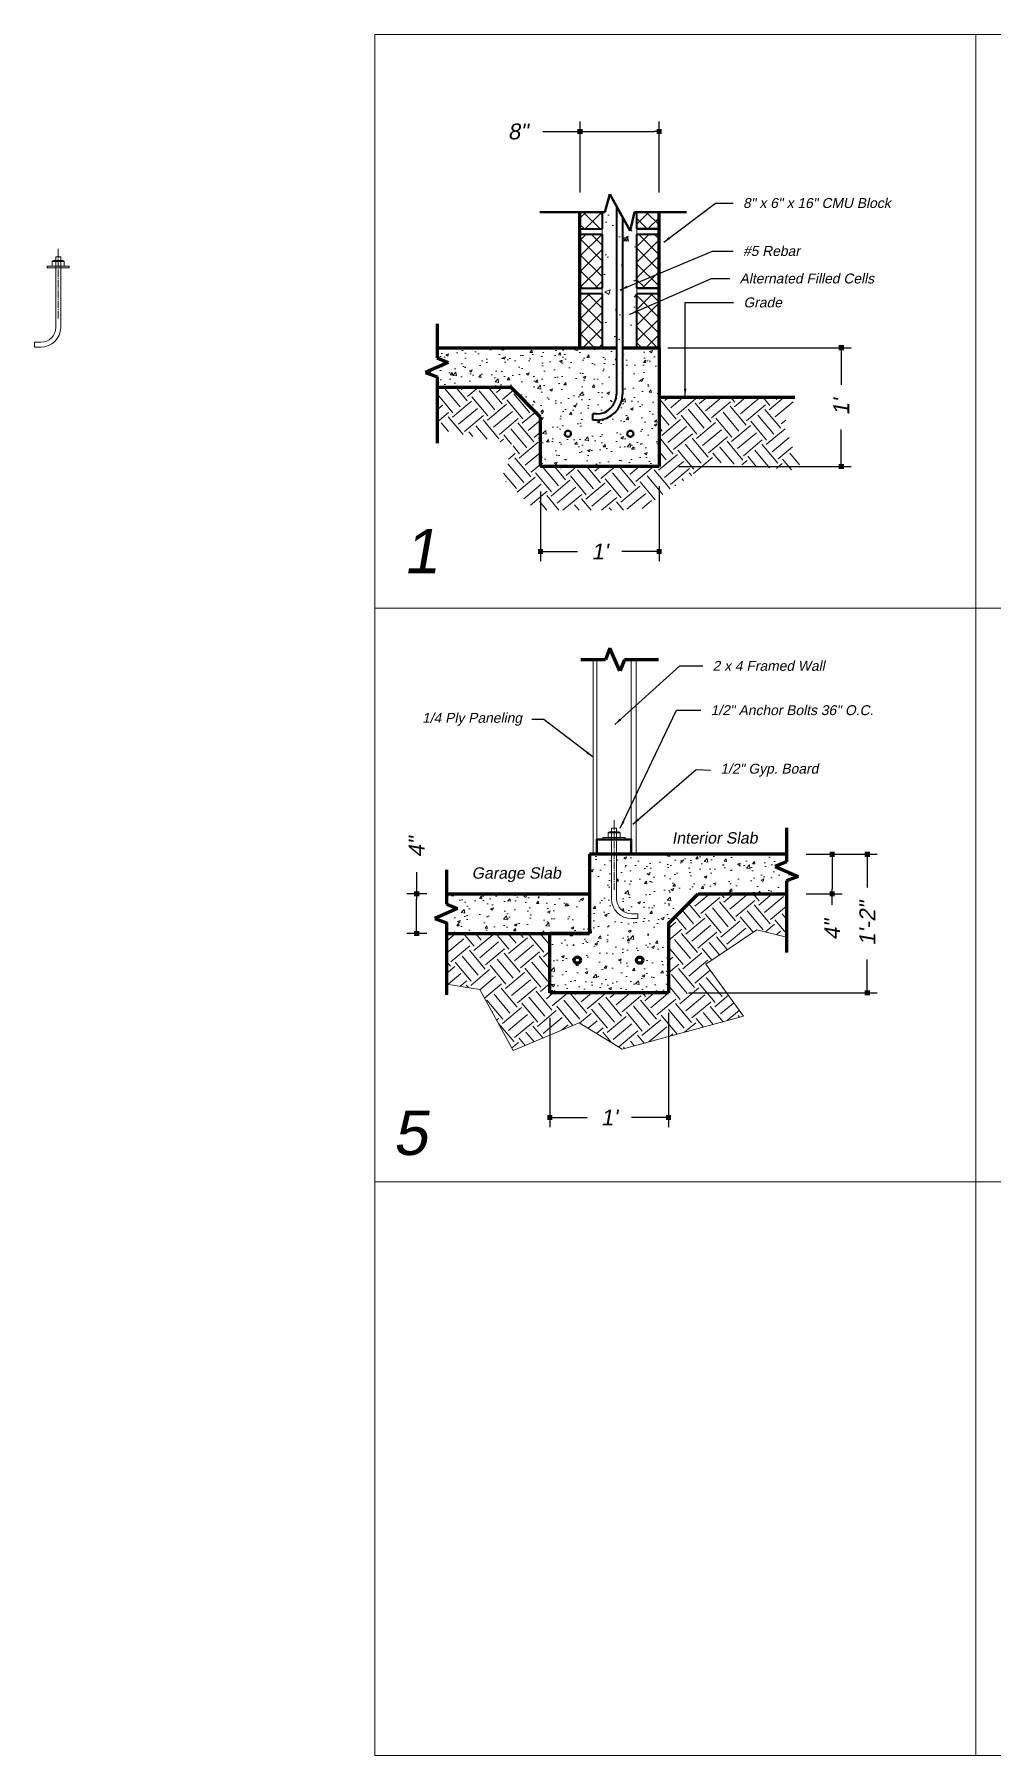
# Model space of a CAD drawing. Header units: inches. Extents: x -3905 to 10892, y 1064 to 9590.
# Drawn here: x 2155.9 to 2252.8, y 2488.7 to 2662.5 of the extents above; entities that cross this region are included whole.
import ezdxf

# ---------------------------------------------------------------- set-up
doc = ezdxf.new("R2010")
doc.units = ezdxf.units.IN
doc.header["$MEASUREMENT"] = 0
doc.header["$PDMODE"] = 3
doc.linetypes.add('CENTERLINE', pattern=[1.81, 0.75, -0.0625, 0.03, -0.0625, 0.75, -0.0625, 0.03, -0.0625])
doc.layers.add('Foundation', color=210, linetype='Continuous')
doc.styles.add('DSTEXT', font='arial.ttf', dxfattribs={"oblique": 12})
doc.styles.get("Standard").update_dxf_attribs({"font": 'arial.ttf', "oblique": 10})
doc.dimstyles.new('WeaselDims$0', dxfattribs={"dimtxt": 0.1, "dimasz": 0.0325, "dimexe": 0.0625, "dimexo": 0.125, "dimgap": 0.09, "dimtad": 0, "dimdec": 4, "dimzin": 0, "dimdsep": 46, "dimlunit": 4, "dimtxsty": 'Standard', "dimblk": 'BOXFILLED', "dimcen": 0.09, "dimadec": 0, "dimazin": 0, "dimtfac": 1, "dimtdec": 4, "dimtofl": 0, "dimtmove": 1, "dimatfit": 3, "dimfxl": 1, "dimfrac": 2, "dimtolj": 1, "dimtzin": 0, "dimarcsym": 0})
doc.dimstyles.new('WeaselDims$7', dxfattribs={"dimtxt": 0.0625, "dimasz": 0.046875, "dimexe": 0.125, "dimexo": 0.125, "dimgap": 0.0625, "dimtad": 0, "dimdec": 4, "dimrnd": 0.0625, "dimzin": 0, "dimdsep": 46, "dimlunit": 4, "dimtxsty": 'DSTEXT', "dimblk": 'ARCHTICK', "dimcen": 0, "dimadec": 0, "dimazin": 0, "dimtfac": 1, "dimtdec": 4, "dimtofl": 0, "dimtmove": 1, "dimatfit": 3, "dimfxl": 1, "dimfrac": 1, "dimtolj": 1, "dimtzin": 0, "dimarcsym": 0})

# ---------------------------------------------------------------- blocks, each defined once
blk = doc.blocks.new('CMU-Unit')
at = {"layer": 'Foundation', "lineweight": 0}
h = blk.add_hatch(dxfattribs=at)
h.set_pattern_fill('ANSI37', color=256, scale=9)
h.set_pattern_definition([(45, (-2829.8968, 1301.3954), (-0.79549513, 0.79549513), []), (135, (-2829.8968, 1301.3954), (-0.79549513, -0.79549513), [])])
h.paths.add_polyline_path([(2.25, 5.44), (0, 5.44), (0, 0), (2.25, 0)])
h.paths.add_polyline_path([(8, 5.44), (5.75, 5.44), (5.75, 0), (8, 0)])
h = blk.add_hatch(dxfattribs=at)
h.set_pattern_fill('AR-CONC', color=256, scale=0.75)
h.set_pattern_definition([(50, (-2829.897, 1301.3954), (5.3794514, -0.470641), [0.5625, -6.1875]), (355, (-2829.897, 1301.3954), (-1.040635, 5.641441), [0.45, -4.95]), (100.45144, (-2829.4485, 1301.356), (4.338816, 5.1708), [0.478051, -5.258566]), (46.1842, (-2829.897, 1302.8954), (8.00431, -1.241395), [0.84375, -9.28125]), (96.63564, (-2829.23, 1302.792), (7.009965, 7.30589), [0.717078, -7.887853]), (351.18416, (-2829.897, 1302.895), (7.009965, 7.30589), [0.675, -7.425]), (21, (-2829.147, 1302.5204), (4.476803, -3.0196417), [0.5625, -6.1875]), (326, (-2829.147, 1302.5204), (1.824865, 5.438625), [0.45, -4.95]), (71.45144, (-2828.7737, 1302.269), (6.301668, 2.418984), [0.478051, -5.258566]), (37.5, (-2829.8968, 1301.3954), (0.0911989, 2.4967039), [0, -4.89, 0, -5.025, 0, -4.96875]), (7.5, (-2829.8968, 1301.3954), (1.9730215, 2.9580878), [0, -2.865, 0, -4.7775, 0, -1.89375]), (327.5, (-2831.5693, 1301.3954), (4.0036683, -0.1691615), [0, -1.875, 0, -5.85, 0, -7.7625]), (317.5, (-2832.3193, 1301.3954), (4.3738963, 0.7507874), [0, -2.4375, 0, -3.885, 0, -5.5125])])
h.paths.add_polyline_path([(5.75, 6), (2.25, 6), (2.25, 0), (5.75, 0)])
for p, q in [((0, 6), (2.25, 6)), ((2.25, 5.44), (2.25, 6)), ((8, 6), (5.75, 6)), ((5.75, 5.44), (5.75, 6)), ((5.75, 5.44), (8, 5.44)), ((2.25, 0), (0, 0))]:
    blk.add_line(p, q, dxfattribs=at)
at = {"layer": 'Foundation', "lineweight": 40}
for p, q in [((2.25, 5.44), (0, 5.44)), ((0, 5.44), (0, 0)), ((2.25, 5.44), (2.25, 0)), ((5.75, 0), (5.75, 5.44)), ((8, 5.44), (5.75, 5.44)), ((8, 0), (8, 5.44)), ((0, 0), (2.25, 0)), ((8, 0), (5.75, 0)), ((5.75, 0), (8, 0)), ((5.75, 0), (8, 0))]:
    blk.add_line(p, q, dxfattribs=at)
at = {"layer": 'Foundation', "lineweight": 0}
for centre, start, end in [((-0.42, 5.72), 326.1074, 33.8926), ((8.42, 5.72), 146.1074, 213.8926)]:
    blk.add_arc(centre, 0.504, start, end, dxfattribs=at)
blk = doc.blocks.new('_ArchTick')
at = {"color": 0, "linetype": 'ByBlock', "lineweight": 0, "const_width": 0.15}
blk.add_lwpolyline([(-0.5, -0.5), (0.5, 0.5)], dxfattribs=at)
blk = doc.blocks.new('Anchor 1-2')
at = {"color": 0, "linetype": 'CENTERLINE', "lineweight": 0}
blk.add_line((0, 1.93), (0, -5.09), dxfattribs=at)
at = {"color": 0, "lineweight": 0}
for p, q in [((1.12, 0.18), (-1.12, 0.18)), ((-1.12, 0), (-1.12, 0.18)), ((1.12, 0), (-1.12, 0)), ((0.61, 0.67), (-0.62, 0.67)), ((0.25, 1.14), (-0.25, 1.14)), ((1.12, 0), (1.12, 0.18))]:
    blk.add_line(p, q, dxfattribs=at)
at = {"color": 0, "linetype": 'Continuous', "lineweight": 0}
for p, q in [((-0.25, 1.14), (-0.25, -6)), ((0.25, 1.14), (0.25, -6)), ((-1.75, -7.5), (-2.41, -7.5)), ((-2.41, -7.5), (-2.41, -8)), ((-1.75, -8), (-2.41, -8))]:
    blk.add_line(p, q, dxfattribs=at)
at = {"color": 0, "lineweight": 0}
for points in [[(0.61, 0.67), (0.61, 0.18), (-0.62, 0.18), (-0.62, 0.67)], [(-0.45, 0.76), (0.45, 0.76)]]:
    blk.add_lwpolyline(points, dxfattribs=at)
for centre, radius, start, end in [((-0.45, 0.55), 0.204, 34.0045, 145.9955), ((0, 0.28), 0.475, 54.1118, 125.8882), ((0.44, 0.55), 0.204, 34, 146)]:
    blk.add_arc(centre, radius, start, end, dxfattribs=at)
at = {"color": 0, "linetype": 'Continuous', "lineweight": 0}
for radius in [1.5, 2]:
    blk.add_arc((-1.75, -6), radius, 270, 0, dxfattribs=at)
blk = doc.blocks.new('_BoxFilled')
at = {"color": 0, "linetype": 'ByBlock', "lineweight": -2}
blk.add_line((-0.5, 0), (-1, 0), dxfattribs=at)
at = {"color": 0, "linetype": 'ByBlock'}
blk.add_solid([(-0.5, 0.5), (0.5, 0.5), (-0.5, -0.5), (0.5, -0.5)], dxfattribs=at)
blk = doc.blocks.new('*D70')
at = {"layer": 'Defpoints', "color": 0, "lineweight": 5, "transparency": 16777216}
for p in [(2207.07, 2618.34), (2219.07, 2618.88), (2219.07, 2610.3)]:
    blk.add_point(p, dxfattribs=at)
at = {"layer": 'Foundation', "color": 0, "lineweight": -2, "transparency": 16777216}
for p, q in [((2219.07, 2616.88), (2219.07, 2609.3)), ((2207.07, 2616.34), (2207.07, 2609.3)), ((2207.59, 2610.3), (2210.82, 2610.3)), ((2218.55, 2610.3), (2215.31, 2610.3))]:
    blk.add_line(p, q, dxfattribs=at)
at = {"layer": 'Foundation', "color": 0, "lineweight": -2, "transparency": 16777216, "xscale": 0.52, "yscale": 0.52, "zscale": 0.52, "rotation": 180}
blk.add_blockref('_BoxFilled', (2207.07, 2610.3), dxfattribs=at)
at = {"layer": 'Foundation', "color": 0, "lineweight": -2, "transparency": 16777216, "xscale": 0.52, "yscale": 0.52, "zscale": 0.52}
blk.add_blockref('_BoxFilled', (2219.07, 2610.3), dxfattribs=at)
at = {"layer": 'Foundation', "color": 0, "lineweight": 0, "transparency": 16777216, "insert": (2213.07, 2610.3), "char_height": 1.6, "attachment_point": 5}
blk.add_mtext("\\A1;1'", dxfattribs=at)
blk = doc.blocks.new('*D71')
at = {"layer": 'Defpoints', "color": 0, "lineweight": 5, "transparency": 16777216}
for p in [(2217.94, 2630.88), (2219.07, 2618.88), (2237.47, 2618.88)]:
    blk.add_point(p, dxfattribs=at)
at = {"layer": 'Foundation', "color": 0, "lineweight": -2, "transparency": 16777216}
for p, q in [((2219.94, 2630.88), (2238.47, 2630.88)), ((2237.47, 2630.36), (2237.47, 2627.12)), ((2237.47, 2619.4), (2237.47, 2622.63)), ((2221.07, 2618.88), (2238.47, 2618.88))]:
    blk.add_line(p, q, dxfattribs=at)
at = {"layer": 'Foundation', "color": 0, "lineweight": -2, "transparency": 16777216, "xscale": 0.52, "yscale": 0.52, "zscale": 0.52}
for p, rotation in [((2237.47, 2630.88), 90), ((2237.47, 2618.88), 270)]:
    blk.add_blockref('_BoxFilled', p, dxfattribs=dict(at, rotation=rotation))
at = {"layer": 'Foundation', "color": 0, "lineweight": 0, "transparency": 16777216, "insert": (2237.47, 2624.88), "char_height": 1.6, "attachment_point": 5, "rotation": 90}
blk.add_mtext("\\A1;1'", dxfattribs=at)
blk = doc.blocks.new('*D72')
at = {"layer": 'Defpoints', "color": 0, "lineweight": 5, "transparency": 16777216}
for p in [(2219.07, 2652.71), (2211.07, 2644.57), (2219.07, 2644.57)]:
    blk.add_point(p, dxfattribs=at)
at = {"layer": 'Foundation', "color": 0, "lineweight": -2, "transparency": 16777216}
for p, q in [((2211.07, 2646.57), (2211.07, 2653.71)), ((2219.07, 2646.57), (2219.07, 2653.71)), ((2207.31, 2652.71), (2211.07, 2652.71)), ((2211.59, 2652.71), (2218.55, 2652.71))]:
    blk.add_line(p, q, dxfattribs=at)
at = {"layer": 'Foundation', "color": 0, "lineweight": -2, "transparency": 16777216, "xscale": 0.52, "yscale": 0.52, "zscale": 0.52, "rotation": 180}
blk.add_blockref('_BoxFilled', (2211.07, 2652.71), dxfattribs=at)
at = {"layer": 'Foundation', "color": 0, "lineweight": -2, "transparency": 16777216, "xscale": 0.52, "yscale": 0.52, "zscale": 0.52}
blk.add_blockref('_BoxFilled', (2219.07, 2652.71), dxfattribs=at)
at = {"layer": 'Foundation', "color": 0, "lineweight": 0, "transparency": 16777216, "insert": (2204.81, 2652.71), "char_height": 1.6, "attachment_point": 5}
blk.add_mtext('\\A1;8"', dxfattribs=at)
blk = doc.blocks.new('*D83')
at = {"layer": 'Defpoints', "color": 0, "lineweight": 5, "transparency": 16777216}
for p in [(2208.02, 2565.18), (2220.02, 2565.71), (2220.02, 2553.13)]:
    blk.add_point(p, dxfattribs=at)
at = {"layer": 'Foundation', "color": 0, "lineweight": -2, "transparency": 16777216}
for p, q in [((2208.02, 2563.18), (2208.02, 2552.13)), ((2220.02, 2563.71), (2220.02, 2552.13)), ((2208.54, 2553.13), (2211.78, 2553.13)), ((2219.5, 2553.13), (2216.26, 2553.13))]:
    blk.add_line(p, q, dxfattribs=at)
at = {"layer": 'Foundation', "color": 0, "lineweight": -2, "transparency": 16777216, "xscale": 0.52, "yscale": 0.52, "zscale": 0.52, "rotation": 180}
blk.add_blockref('_BoxFilled', (2208.02, 2553.13), dxfattribs=at)
at = {"layer": 'Foundation', "color": 0, "lineweight": -2, "transparency": 16777216, "xscale": 0.52, "yscale": 0.52, "zscale": 0.52}
blk.add_blockref('_BoxFilled', (2220.02, 2553.13), dxfattribs=at)
at = {"layer": 'Foundation', "color": 0, "lineweight": 0, "transparency": 16777216, "insert": (2214.02, 2553.13), "char_height": 1.6, "attachment_point": 5}
blk.add_mtext("\\A1;1'", dxfattribs=at)
blk = doc.blocks.new('*D84')
at = {"layer": 'Defpoints', "color": 0, "lineweight": 5, "transparency": 16777216}
for p in [(2231.92, 2579.71), (2220.02, 2565.71), (2240.1, 2565.71)]:
    blk.add_point(p, dxfattribs=at)
at = {"layer": 'Foundation', "color": 0, "lineweight": -2, "transparency": 16777216}
for p, q in [((2233.92, 2579.71), (2241.1, 2579.71)), ((2240.1, 2579.19), (2240.1, 2576.34)), ((2240.1, 2566.23), (2240.1, 2569.08)), ((2222.02, 2565.71), (2241.1, 2565.71))]:
    blk.add_line(p, q, dxfattribs=at)
at = {"layer": 'Foundation', "color": 0, "lineweight": -2, "transparency": 16777216, "xscale": 0.52, "yscale": 0.52, "zscale": 0.52}
for p, rotation in [((2240.1, 2579.71), 90), ((2240.1, 2565.71), 270)]:
    blk.add_blockref('_BoxFilled', p, dxfattribs=dict(at, rotation=rotation))
at = {"layer": 'Foundation', "color": 0, "lineweight": 0, "transparency": 16777216, "insert": (2240.1, 2572.71), "char_height": 1.6, "attachment_point": 5, "rotation": 90}
blk.add_mtext('\\A1;1\'-2"', dxfattribs=at)
blk = doc.blocks.new('*D85')
at = {"layer": 'Defpoints', "color": 0, "lineweight": 5, "transparency": 16777216}
for p in [(2194.56, 2575.71), (2197.59, 2575.71), (2197.59, 2571.71)]:
    blk.add_point(p, dxfattribs=at)
at = {"layer": 'Foundation', "color": 0, "lineweight": -2, "transparency": 16777216}
for p, q in [((2194.56, 2577.9), (2194.56, 2575.71)), ((2195.59, 2575.71), (2193.56, 2575.71)), ((2194.56, 2572.23), (2194.56, 2575.19)), ((2195.59, 2571.71), (2193.56, 2571.71))]:
    blk.add_line(p, q, dxfattribs=at)
at = {"layer": 'Foundation', "color": 0, "lineweight": -2, "transparency": 16777216, "xscale": 0.52, "yscale": 0.52, "zscale": 0.52}
for p, rotation in [((2194.56, 2575.71), 90), ((2194.56, 2571.71), 270)]:
    blk.add_blockref('_BoxFilled', p, dxfattribs=dict(at, rotation=rotation))
at = {"layer": 'Foundation', "color": 0, "lineweight": 0, "transparency": 16777216, "insert": (2194.56, 2580.43), "char_height": 1.6, "attachment_point": 5, "rotation": 90}
blk.add_mtext('\\A1;4"', dxfattribs=at)
blk = doc.blocks.new('*D86')
at = {"layer": 'Defpoints', "color": 0, "lineweight": 5, "transparency": 16777216}
for p in [(2231.92, 2579.71), (2231.92, 2575.71), (2236.55, 2575.71)]:
    blk.add_point(p, dxfattribs=at)
at = {"layer": 'Foundation', "color": 0, "lineweight": -2, "transparency": 16777216}
for p, q in [((2233.92, 2579.71), (2237.55, 2579.71)), ((2236.55, 2579.19), (2236.55, 2576.23)), ((2233.92, 2575.71), (2237.55, 2575.71)), ((2236.55, 2574.61), (2236.55, 2575.71))]:
    blk.add_line(p, q, dxfattribs=at)
at = {"layer": 'Foundation', "color": 0, "lineweight": -2, "transparency": 16777216, "xscale": 0.52, "yscale": 0.52, "zscale": 0.52}
for p, rotation in [((2236.55, 2579.71), 90), ((2236.55, 2575.71), 270)]:
    blk.add_blockref('_BoxFilled', p, dxfattribs=dict(at, rotation=rotation))
at = {"layer": 'Foundation', "color": 0, "lineweight": 0, "transparency": 16777216, "insert": (2236.55, 2572.08), "char_height": 1.6, "attachment_point": 5, "rotation": 90}
blk.add_mtext('\\A1;4"', dxfattribs=at)

msp = doc.modelspace()

# ---------------------------------------------------------------- hatches: boundary and pattern name
at = {"layer": 'Foundation', "lineweight": 0}
h = msp.add_hatch(dxfattribs=at)
h.set_pattern_fill('AR-CONC', color=256, scale=0.75)
h.set_pattern_definition([(50, (-618.831, 3944.272), (5.3794514, -0.470641), [0.5625, -6.1875]), (355, (-618.831, 3944.272), (-1.040635, 5.641441), [0.45, -4.95]), (100.45144, (-618.383, 3944.233), (4.338816, 5.1708), [0.478051, -5.258566]), (46.1842, (-618.831, 3945.772), (8.00431, -1.241395), [0.84375, -9.28125]), (96.63564, (-618.164, 3945.669), (7.009965, 7.30589), [0.717078, -7.887853]), (351.18416, (-618.831, 3945.772), (7.009965, 7.30589), [0.675, -7.425]), (21, (-618.081, 3945.397), (4.476803, -3.0196417), [0.5625, -6.1875]), (326, (-618.081, 3945.397), (1.824865, 5.438625), [0.45, -4.95]), (71.45144, (-617.708, 3945.1455), (6.301668, 2.418984), [0.478051, -5.258566]), (37.5, (-618.8312, 3944.2721), (0.0911989, 2.4967039), [0, -4.89, 0, -5.025, 0, -4.96875]), (7.5, (-618.8312, 3944.272), (1.9730215, 2.9580878), [0, -2.865, 0, -4.7775, 0, -1.89375]), (327.5, (-620.5037, 3944.2721), (4.0036683, -0.1691615), [0, -1.875, 0, -5.85, 0, -7.7625]), (317.5, (-621.2537, 3944.272), (4.3738963, 0.7507874), [0, -2.4375, 0, -3.885, 0, -5.5125])])
h.paths.add_polyline_path([(2216.04079, 2642.87672), (2214.09568, 2646.40055), (2213.5731, 2644.5694), (2213.31558, 2644.5694), (2213.31558, 2642.87672)])
h.paths.add_polyline_path([(2216.81558, 2644.5694), (2216.56929, 2644.5694), (2216.19541, 2642.87672), (2216.81558, 2642.87672)])
h = msp.add_hatch(dxfattribs=at)
h.set_pattern_fill('ANSI37', color=256, scale=9)
h.set_pattern_definition([(45, (-618.8312, 3944.2721), (-0.79549513, 0.79549513), []), (135, (-618.8312, 3944.2721), (-0.79549513, -0.79549513), [])])
h.paths.add_polyline_path([(2213.31558, 2644.5694), (2211.06558, 2644.5694), (2211.06558, 2642.87672), (2213.31558, 2642.87672)])
h.paths.add_polyline_path([(2219.06558, 2644.5694), (2216.81558, 2644.5694), (2216.81558, 2642.87672), (2219.06558, 2642.87672)])
h = msp.add_hatch(dxfattribs=at)
h.set_pattern_fill('AR-CONC', color=256, scale=0.4)
h.set_pattern_definition([(50, (-6.759, -3.014), (2.8690407, -0.2510085), [0.3, -3.3]), (355, (-6.759, -3.014), (-0.5550053, 3.0087685), [0.24, -2.64]), (100.45144, (-6.52, -3.0348), (2.3140354, 2.75776), [0.2549608, -2.8045684]), (46.1842, (-6.759, -2.214), (4.2689653, -0.662077), [0.45, -4.95]), (96.63564, (-6.4033, -2.269), (3.738648, 3.8964744), [0.3824414, -4.206855]), (351.18416, (-6.759, -2.214), (3.738648, 3.8964744), [0.36, -3.96]), (21, (-6.359, -2.414), (2.3876282, -1.6104756), [0.3, -3.3]), (326, (-6.359, -2.414), (0.9732613, 2.9006002), [0.24, -2.64]), (71.451445, (-6.16, -2.548), (3.3608895, 1.2901246), [0.2549608, -2.8045684]), (37.5, (-6.759, -3.0139), (0.04863942, 1.33157542), [0, -2.608, 0, -2.68, 0, -2.65]), (7.5, (-6.759, -3.0139), (1.05227815, 1.57764685), [0, -1.528, 0, -2.548, 0, -1.01]), (327.5, (-7.651, -3.0139), (2.13528974, -0.0902195), [0, -1, 0, -3.12, 0, -4.14]), (317.5, (-8.051, -3.0139), (2.3327447, 0.4004199), [0, -1.3, 0, -2.072, 0, -2.94])])
h.paths.add_polyline_path([(2214.75308, 2630.87672), (2196.63579, 2630.87672), (2196.63579, 2629.8505), (2197.74981, 2629.39807), (2195.45039, 2628.38878), (2196.63579, 2627.93635), (2196.63579, 2626.87672), (2204.06558, 2626.87672), (2207.06558, 2623.87672), (2207.06558, 2618.87672), (2219.06558, 2618.87672), (2219.06558, 2630.87672), (2216.81558, 2630.87672), (2215.37808, 2630.87672), (2215.37808, 2626.18922, -0.414213562), (2212.75308, 2623.56422), (2212.37808, 2623.56422), (2212.37808, 2624.18922), (2212.75308, 2624.18922, 0.414213562), (2214.75308, 2626.18922)])
h.paths.add_polyline_path([(2210.15894, 2622.18053, -1), (2209.53394, 2622.18053, -1)], flags=16)
h.paths.add_polyline_path([(2216.46488, 2622.18053, -1), (2215.83988, 2622.18053, -1)], flags=16)
h = msp.add_hatch(dxfattribs=at)
h.set_pattern_fill('EARTH', color=256, scale=10, angle=40)
h.set_pattern_definition([(40, (-6.759, 1.0502), (0.308142, 3.5220801), [2.5, -2.5]), (40, (-7.3617, 1.7683), (0.308142, 3.5220801), [2.5, -2.5]), (40, (-7.9643, 2.4865), (0.308142, 3.5220801), [2.5, -2.5]), (130, (-7.9258, 2.9268), (-3.5220801, 0.308142), [2.5, -2.5]), (130, (-7.2076, 3.5294), (-3.5220801, 0.308142), [2.5, -2.5]), (130, (-6.4894, 4.132), (-3.5220801, 0.308142), [2.5, -2.5])])
h.paths.add_polyline_path([(2207.06558, 2623.87672), (2204.06558, 2626.87672), (2196.63579, 2626.87672), (2196.63579, 2622.64197), (2204.35524, 2621.09922), (2203.1729, 2617.70349), (2206.64607, 2614.45541), (2217.0657, 2614.45541), (2224.38157, 2619.32754), (2233.47104, 2618.44168), (2231.69748, 2623.16619), (2232.78806, 2625.87672), (2219.06558, 2625.87672), (2219.06558, 2618.87672), (2207.06558, 2618.87672)])
h = msp.add_hatch(dxfattribs=at)
h.set_pattern_fill('AR-CONC', color=256, scale=0.4)
h.set_pattern_definition([(50, (0, 0), (2.8690407, -0.2510085), [0.3, -3.3]), (355, (0, 0), (-0.5550053, 3.0087685), [0.24, -2.64]), (100.45144, (0.239, -0.021), (2.3140354, 2.75776), [0.2549608, -2.8045684]), (46.1842, (0, 0.8), (4.2689653, -0.662077), [0.45, -4.95]), (96.63564, (0.3557, 0.745), (3.738648, 3.8964744), [0.3824414, -4.206855]), (351.18416, (0, 0.8), (3.738648, 3.8964744), [0.36, -3.96]), (21, (0.4, 0.6), (2.3876282, -1.6104756), [0.3, -3.3]), (326, (0.4, 0.6), (0.9732613, 2.9006002), [0.24, -2.64]), (71.451445, (0.599, 0.4658), (3.3608895, 1.2901246), [0.2549608, -2.8045684]), (37.5, (0, 0), (0.04863942, 1.3315754), [0, -2.608, 0, -2.68, 0, -2.65]), (7.5, (0, 0), (1.05227815, 1.57764685), [0, -1.528, 0, -2.548, 0, -1.01]), (327.5, (-0.892, 0), (2.13528974, -0.0902195), [0, -1, 0, -3.12, 0, -4.14]), (317.5, (-1.292, 0), (2.3327447, 0.4004199), [0, -1.3, 0, -2.072, 0, -2.94])])
h.paths.add_polyline_path([(2212.01996, 2575.71103), (2197.59017, 2575.71103), (2197.59017, 2574.68481), (2198.70419, 2574.23237), (2196.40477, 2573.22309), (2197.59017, 2572.77065), (2197.59017, 2571.71103), (2212.01996, 2571.71103)])
h.paths.add_polyline_path([(2220.01996, 2572.71103), (2223.01996, 2575.71103), (2231.92049, 2575.71103), (2231.92049, 2577.02604), (2233.10589, 2577.47847), (2230.80648, 2578.48776), (2231.92049, 2578.94019), (2231.92049, 2579.71103), (2214.76175, 2579.71103), (2214.76175, 2575.21103, 0.414213562), (2216.26175, 2573.71103), (2216.91953, 2573.71103), (2216.91953, 2573.21103), (2216.26175, 2573.21103, -0.414213562), (2214.26175, 2575.21103), (2214.26175, 2579.71103), (2212.01996, 2579.71103), (2212.01996, 2571.71103), (2208.01996, 2571.71103), (2208.01996, 2565.71103), (2220.01996, 2565.71103)])
h.paths.add_polyline_path([(2217.41926, 2569.01484, -1), (2216.79426, 2569.01484, -1)], flags=16)
h.paths.add_polyline_path([(2211.11333, 2569.01484, -1), (2210.48833, 2569.01484, -1)], flags=16)
h = msp.add_hatch(dxfattribs=at)
h.set_pattern_fill('EARTH', color=256, scale=10, angle=40)
h.paths.add_polyline_path([(2228.92266, 2572.08147), (2231.92049, 2571.34594), (2231.92049, 2575.71103), (2223.01996, 2575.71103), (2220.01996, 2572.71103), (2220.01996, 2565.71103), (2208.01996, 2565.71103), (2208.01996, 2571.71103), (2197.59017, 2571.71103), (2197.59017, 2566.59289), (2200.93842, 2566.06149), (2204.33251, 2559.90312), (2210.98222, 2562.67092), (2215.34613, 2560.0415), (2227.60656, 2563.36288), (2223.79682, 2568.62171)])

# ---------------------------------------------------------------- linework, layer by layer
for p, q in [((2251.0506, 2488.67285), (2251.0506, 2662.52016)), ((2213.31558, 2642.87672), (2211.06558, 2642.87672)), ((2433.17623, 2604.57106), (2190.34205, 2604.57106)), ((2212.39496, 2579.71103), (2212.39496, 2599.34226)), ((2212.76996, 2581.21103), (2212.76996, 2599.34226)), ((2216.25353, 2581.21103), (2216.25353, 2599.34226)), ((2216.75353, 2579.71103), (2216.75353, 2599.34226)), ((2372.46769, 2546.62196), (2190.34205, 2546.62196))]:
    msp.add_line(p, q, dxfattribs=at)
at = {"layer": 'Foundation', "lineweight": 50}
for p, q in [((2213.5731, 2644.5694), (2214.09568, 2646.40055)), ((2214.09568, 2646.40055), (2216.15122, 2642.67666)), ((2207.02329, 2644.5694), (2213.5731, 2644.5694)), ((2216.15122, 2642.67666), (2216.56929, 2644.5694)), ((2216.56929, 2644.5694), (2221.83003, 2644.5694))]:
    msp.add_line(p, q, dxfattribs=at)
at = {"layer": 'Foundation', "lineweight": 70}
for p, q in [((2211.06558, 2630.87672), (2211.06558, 2644.5694)), ((2219.06558, 2630.87672), (2219.06558, 2644.5694)), ((2196.63579, 2630.87672), (2214.75308, 2630.87672)), ((2215.37808, 2630.87672), (2219.06558, 2630.87672)), ((2219.06558, 2630.87672), (2219.06558, 2618.87672)), ((2196.63579, 2626.87672), (2204.06558, 2626.87672)), ((2207.06558, 2623.87672), (2204.06558, 2626.87672)), ((2219.06558, 2625.87672), (2232.78806, 2625.87672)), ((2207.06558, 2618.87672), (2207.06558, 2623.87672)), ((2219.06558, 2618.87672), (2207.06558, 2618.87672)), ((2231.92049, 2579.71103), (2212.01996, 2579.71103)), ((2212.01996, 2579.71103), (2212.01996, 2571.71103)), ((2197.59017, 2575.71103), (2212.01996, 2575.71103)), ((2220.01996, 2572.71103), (2223.01996, 2575.71103)), ((2223.01996, 2575.71103), (2231.92049, 2575.71103)), ((2197.59017, 2571.71103), (2212.01996, 2571.71103)), ((2208.01996, 2565.71103), (2208.01996, 2571.71103)), ((2212.01996, 2571.71103), (2208.01996, 2571.71103)), ((2220.01996, 2572.71103), (2220.01996, 2565.71103)), ((2220.01996, 2565.71103), (2208.01996, 2565.71103))]:
    msp.add_line(p, q, dxfattribs=at)
at = {"layer": 'Foundation', "lineweight": 40}
for p, q in [((2211.06558, 2644.5694), (2211.06558, 2642.87672)), ((2213.31558, 2644.5694), (2213.31558, 2642.87672)), ((2214.75308, 2645.20958), (2214.75308, 2626.18922)), ((2216.81558, 2642.87672), (2216.81558, 2644.5694)), ((2219.06558, 2642.87672), (2219.06558, 2644.5694)), ((2211.06558, 2642.87672), (2213.31558, 2642.87672)), ((2215.37808, 2644.07731), (2215.37808, 2626.18922)), ((2219.06558, 2642.87672), (2216.81558, 2642.87672)), ((2216.81558, 2642.87672), (2219.06558, 2642.87672)), ((2216.81558, 2642.87672), (2219.06558, 2642.87672)), ((2212.75308, 2624.18922), (2212.37808, 2624.18922)), ((2212.37808, 2623.56422), (2212.37808, 2624.18922)), ((2212.75308, 2623.56422), (2212.37808, 2623.56422))]:
    msp.add_line(p, q, dxfattribs=at)
at = {"layer": 'Foundation', "lineweight": 80}
for p, q in [((2196.63579, 2633.29597), (2196.63579, 2629.8505)), ((2197.74981, 2629.39807), (2195.45039, 2628.38878)), ((2196.63579, 2629.8505), (2197.74981, 2629.39807)), ((2195.45039, 2628.38878), (2196.63579, 2627.93635)), ((2196.63579, 2627.93635), (2196.63579, 2621.24686)), ((2213.64058, 2599.34226), (2211.15694, 2599.34226)), ((2214.09301, 2600.52766), (2213.64058, 2599.34226)), ((2215.1023, 2598.22824), (2214.09301, 2600.52766)), ((2215.55473, 2599.34226), (2215.1023, 2598.22824)), ((2219.0002, 2599.34226), (2215.55473, 2599.34226)), ((2231.92049, 2582.38566), (2231.92049, 2578.94019)), ((2231.92049, 2578.94019), (2230.80648, 2578.48776)), ((2230.80648, 2578.48776), (2233.10589, 2577.47847)), ((2197.59017, 2578.13028), (2197.59017, 2574.68481)), ((2233.10589, 2577.47847), (2231.92049, 2577.02604)), ((2231.92049, 2577.02604), (2231.92049, 2569.78139)), ((2197.59017, 2574.68481), (2198.70419, 2574.23237)), ((2198.70419, 2574.23237), (2196.40477, 2573.22309)), ((2196.40477, 2573.22309), (2197.59017, 2572.77065)), ((2197.59017, 2572.77065), (2197.59017, 2565.526))]:
    msp.add_line(p, q, dxfattribs=at)
at = {"layer": 'Foundation', "lineweight": 0}
msp.add_lwpolyline([(2190.34205, 2662.52016), (2433.17623, 2662.52016), (2433.17623, 2488.67285), (2190.34205, 2488.67285)], close=True, dxfattribs=at)
at = {"layer": 'Foundation', "lineweight": 50}
msp.add_lwpolyline([(2216.25353, 2579.71103), (2212.76996, 2579.71103), (2212.76996, 2581.21103), (2216.25353, 2581.21103)], close=True, dxfattribs=at)
at = {"layer": 'Foundation', "lineweight": 0}
msp.add_lwpolyline([(2231.92049, 2571.34594), (2228.92266, 2572.08147), (2223.79682, 2568.62171), (2227.60656, 2563.36288), (2215.34613, 2560.0415), (2210.98222, 2562.67092), (2204.33251, 2559.90312), (2200.93842, 2566.06149), (2197.59017, 2566.59289)], dxfattribs=at)
at = {"layer": 'Foundation', "lineweight": 50}
for centre in [(2209.84644, 2622.18053), (2216.15238, 2622.18053)]:
    msp.add_circle(centre, 0.3125, dxfattribs=at)
at = {"layer": 'Foundation', "lineweight": 70}
for centre in [(2210.80083, 2569.01484), (2217.10676, 2569.01484)]:
    msp.add_circle(centre, 0.3125, dxfattribs=at)
at = {"layer": 'Foundation', "lineweight": 40}
for radius in [2, 2.625]:
    msp.add_arc((2212.75308, 2626.18922), radius, 270, 0, dxfattribs=at)

# ---------------------------------------------------------------- block references
at = {"layer": 'Foundation', "lineweight": 0}
for name, p in [('CMU-Unit', (2211.06558, 2636.87672)), ('Anchor 1-2', (2158.34738, 2638.93077)), ('CMU-Unit', (2211.06558, 2630.87672))]:
    msp.add_blockref(name, p, dxfattribs=at)
at = {"layer": 'Foundation', "lineweight": 0, "xscale": -1}
msp.add_blockref('Anchor 1-2', (2214.51175, 2581.21103), dxfattribs=at)

# ---------------------------------------------------------------- texts
at = {"layer": 'Foundation', "lineweight": 0, "oblique": 10}
for s, height, p in [('1', 4.48423, (2193.22305, 2608.08964)), ('Interior Slab', 1.1493353, (2220.36034, 2580.78717)), ('Garage Slab', 1.1493353, (2200.13078, 2577.24423)), ('5', 4.48423, (2192.13734, 2549.33667))]:
    msp.add_text(s, height=height, dxfattribs=at).set_placement(p)
at = {"layer": 'Foundation', "lineweight": 0, "char_height": 1, "style": 'DSTEXT'}
for s, insert, width, attachment_point in [('\\A1;8" x 6" x 16" CMU Block', (2227.54391, 2645.4824), 18.798197, 4), ('\\A1;#5 Rebar', (2227.54391, 2640.63482), 18.0443751, 4), ('\\A1;Alternated Filled Cells', (2227.19959, 2637.86072), 17.3061944, 4), ('\\A1;Grade', (2227.59238, 2635.44205), 13.8984346, 4), ('\\A1;2 x 4 Framed Wall', (2224.47081, 2598.73251), 17.1834655, 4), ('\\A1;1/4 Ply Paneling', (2205.21255, 2593.33677), 12.5154936, 6), ('\\A1;1/2" Anchor Bolts 36" O.C.', (2224.27319, 2594.258), 17.060579, 4), ('\\A1;1/2" Gyp. Board', (2225.26125, 2588.20423), 16.3361435, 4)]:
    msp.add_mtext(s, dxfattribs=dict(at, insert=insert, width=width, attachment_point=attachment_point))

# ---------------------------------------------------------------- dimensions: what is measured, and where the dimension line sits
at = {"layer": 'Foundation', "lineweight": 0}
dim = msp.add_linear_dim(base=(2219.06558, 2652.70555), p1=(2211.06558, 2644.5694), p2=(2219.06558, 2644.5694), dimstyle='WeaselDims$0', override={"dimscale": 16}, dxfattribs=at)
dim.commit()
dim.dimension.update_dxf_attribs({"geometry": '*D72', "text_midpoint": (2204.80751, 2652.70555), "dimtype": 160})
for base, p1, p2, picture, middle in [((2237.4686, 2618.87672), (2217.94058, 2630.87672), (2219.06558, 2618.87672), '*D71', (2237.4686, 2624.87672)), ((2240.09899, 2565.71103), (2231.92049, 2579.71103), (2220.01996, 2565.71103), '*D84', (2240.09899, 2572.71103))]:
    dim = msp.add_linear_dim(base=base, p1=p1, p2=p2, angle=90, dimstyle='WeaselDims$0', override={"dimscale": 16}, dxfattribs=at)
    dim.commit()
    dim.dimension.update_dxf_attribs({"geometry": picture, "text_midpoint": middle})
for base, p1, p2, picture, middle in [((2219.06558, 2610.29888), (2207.06558, 2618.34153), (2219.06558, 2618.87672), '*D70', (2213.06558, 2610.29888)), ((2220.01996, 2553.13319), (2208.01996, 2565.17584), (2220.01996, 2565.71103), '*D83', (2214.01996, 2553.13319))]:
    dim = msp.add_linear_dim(base=base, p1=p1, p2=p2, dimstyle='WeaselDims$0', override={"dimscale": 16}, dxfattribs=at)
    dim.commit()
    dim.dimension.update_dxf_attribs({"geometry": picture, "text_midpoint": middle})
for base, p1, p2, picture, middle in [((2194.55647, 2575.71103), (2197.59017, 2571.71103), (2197.59017, 2575.71103), '*D85', (2194.48686, 2580.42976)), ((2236.55259, 2575.71103), (2231.92049, 2579.71103), (2231.92049, 2575.71103), '*D86', (2236.55259, 2572.08111))]:
    dim = msp.add_linear_dim(base=base, p1=p1, p2=p2, angle=90, dimstyle='WeaselDims$0', override={"dimscale": 16}, dxfattribs=at)
    dim.commit()
    dim.dimension.update_dxf_attribs({"geometry": picture, "text_midpoint": middle, "dimtype": 160})

# ---------------------------------------------------------------- leaders
at = {"layer": 'Foundation', "lineweight": 0, "annotation_type": 0, "has_hookline": 1}
for points, hookline_direction, text_width in [([(2219.52399, 2641.52903), (2224.75361, 2645.4824), (2226.54391, 2645.4824)], 0, 15.07656), ([(2215.14247, 2636.72853), (2224.47089, 2640.63482), (2226.54391, 2640.63482)], 0, 5.97151), ([(2216.19529, 2634.29971), (2224.35969, 2637.86072), (2226.19959, 2637.86072)], 0, 13.75029), ([(2221.69257, 2625.98222), (2221.69257, 2635.44205), (2226.59238, 2635.44205)], 0, 3.97015), ([(2214.57821, 2592.81036), (2221.1653, 2598.73251), (2223.47081, 2598.73251)], 0, 11.40852), ([(2215.13406, 2582.354), (2220.83593, 2594.258), (2223.27319, 2594.258)], 0, 13.18276), ([(2212.39496, 2589.52664), (2207.39825, 2593.33677), (2206.21255, 2593.33677)], 1, 10.0668), ([(2216.42259, 2582.74267), (2222.81206, 2588.27002), (2224.26125, 2588.20423)], 0, 9.85534)]:
    msp.add_leader(points, dimstyle='WeaselDims$7', override={"dimscale": 16, "dimgap": 0.0625, "dimtad": 0}, dxfattribs=dict(at, hookline_direction=hookline_direction, text_width=text_width))

doc.saveas('drawing.dxf')
